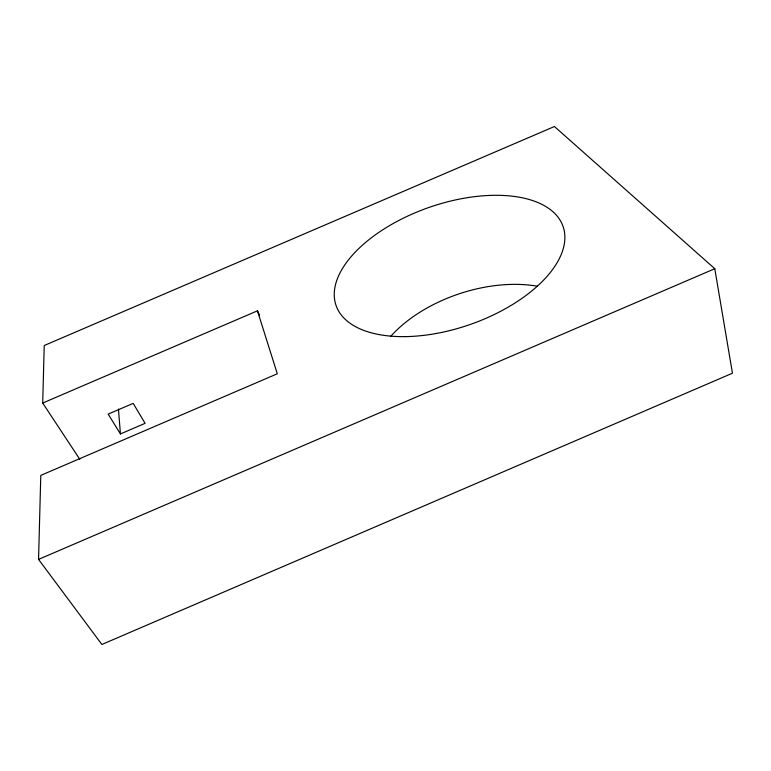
<?xml version="1.0" encoding="UTF-8"?>
<svg xmlns="http://www.w3.org/2000/svg" width="771" height="771" viewBox="0 0 771 771"><rect width="100%" height="100%" fill="white"/><g stroke="black" fill="none" stroke-linecap="round" stroke-linejoin="round"><path stroke-width="1.16" d="M42.704 403.04L44.226 345.524L554.436 126.521L714.784 268.713L732.45 373.212L101.888 644.479L38.55 559.399L40.786 475.389L277.3 373.781L257.456 310.819L42.704 403.04L79.818 459.323M120.421 433.938L145.083 423.337L133.19 403.368L108.171 414.114L120.421 433.938L118.455 409.064M38.55 559.399L714.784 268.713M257.456 310.819L259.528 315.156M390.463 336.599A113.115 66.624 -18.4 0 1 537.406 286.224M404.65 336.628A120.18 62.037 -19.2 0 0 563.977 229.594A120.18 62.037 -19.2 0 0 380.064 231.57A120.18 62.037 -19.2 0 0 404.65 336.628"/></g></svg>
